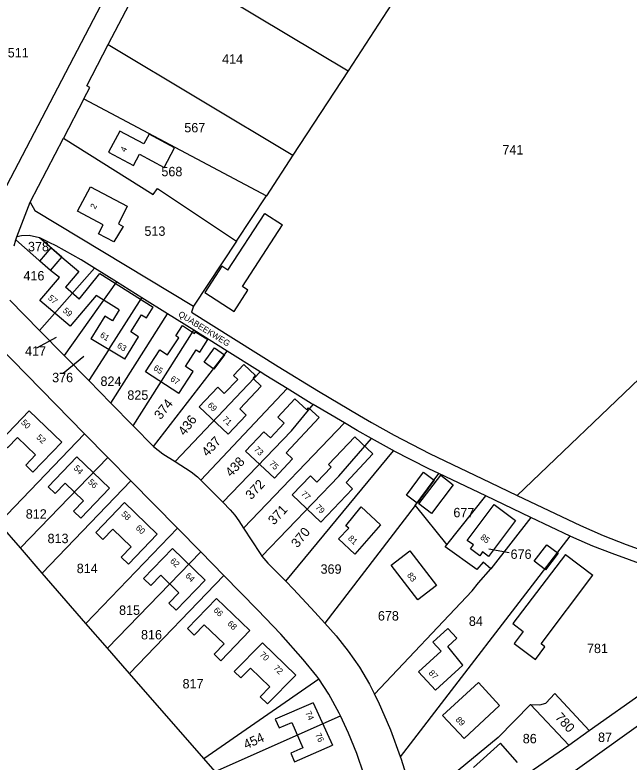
# Model space of a CAD drawing. Extents: x 191922 to 199923, y 328959 to 333350.
# Drawn here: x 193262 to 193438.5, y 331511.5 to 331726.1 of the extents above; entities that cross this region are included whole.
import ezdxf

# ---------------------------------------------------------------- set-up
doc = ezdxf.new("R2010")
doc.units = 0
for name, color, linetype in [('bestemmingsplangebied', 7, 'Continuous'), ('bouwvlak', 7, 'Continuous'), ('enkelbestemming', 7, 'Continuous'), ('Level 6', 7, 'Continuous'), ('maatvoering - maximum aantal wooneenheden', 7, 'Continuous'), ('Maatvoering_symbolen', 7, 'Continuous'), ('recreatiewoning', 7, 'Continuous')]:
    doc.layers.add(name, color=color, linetype=linetype)

msp = doc.modelspace()

# ---------------------------------------------------------------- linework, layer by layer
at = {"layer": 'bestemmingsplangebied'}
msp.add_line((193413.46, 331502.25), (193483.41, 331552.3), dxfattribs=at)
msp.add_line((193413.46, 331502.25), (193483.41, 331552.3), dxfattribs=at)
at = {"layer": 'bouwvlak'}
for p, q in [((193268.34, 331630.51), (193273.96, 331633.54)), ((193275.85, 331623.21), (193281.83, 331628.07)), ((193404.08, 331571.57), (193398.18, 331572.67))]:
    msp.add_line(p, q, dxfattribs=at)
at = {"layer": 'Level 6'}
for p, q in [((193296.63, 331747.97), (193259.63, 331677.05)), ((193288.86, 331717.58), (193302.26, 331743.27)), ((193302.26, 331743.27), (193357.77, 331710.1)), ((193373.71, 331734.59), (193357.77, 331710.1)), ((193288.86, 331717.58), (193341.93, 331685.81)), ((193357.77, 331710.1), (193341.93, 331685.81)), ((193281.86, 331702.03), (193275.94, 331690.72)), ((193281.86, 331702.03), (193334.31, 331674.17)), ((193266.41, 331672.36), (193275.94, 331690.72)), ((193341.93, 331685.81), (193334.31, 331674.17)), ((193406.41, 331588.09), (193504.08, 331681.5)), ((193325.69, 331661.09), (193334.31, 331674.17)), ((193262.54, 331662.36), (193266.41, 331672.36)), ((193266.41, 331672.36), (193267.7, 331669.94)), ((193267.7, 331669.94), (193313.37, 331642.49)), ((193262.27, 331661.48), (193262.54, 331662.36)), ((193263.93, 331662.65), (193262.54, 331662.36)), ((193266.14, 331662.74), (193263.93, 331662.65)), ((193269.07, 331662.06), (193266.14, 331662.74)), ((193269.36, 331662), (193269.07, 331662.06)), ((193271.9, 331660.76), (193269.36, 331662)), ((193261.76, 331659.77), (193262.27, 331661.48)), ((193273.83, 331659.81), (193271.9, 331660.76)), ((193281.05, 331655.77), (193273.83, 331659.81)), ((193325.69, 331661.09), (193313.37, 331642.49)), ((193284.93, 331653.35), (193281.05, 331655.77)), ((193269.09, 331635.43), (193284.93, 331653.35)), ((193291.22, 331649.4), (193284.93, 331653.35)), ((193291.22, 331649.4), (193276.17, 331628.24)), ((193298.47, 331644.86), (193291.22, 331649.4)), ((193289.03, 331629.97), (193298.47, 331644.86)), ((193305.9, 331640.21), (193298.47, 331644.86)), ((193260.53, 331644.13), (193269.09, 331635.43)), ((193313.37, 331642.49), (193312.8, 331640.68)), ((193312.8, 331640.68), (193337.63, 331625.13)), ((193282, 331605.78), (193248.87, 331639.44)), ((193296.59, 331625.58), (193305.9, 331640.21)), ((193313.41, 331635.52), (193305.9, 331640.21)), ((193269.09, 331635.43), (193276.17, 331628.24)), ((193296.04, 331608.05), (193313.41, 331635.52)), ((193323.01, 331629.51), (193313.41, 331635.52)), ((193289.03, 331629.97), (193283.22, 331621.08)), ((193276.17, 331628.24), (193283.22, 331621.08)), ((193301.88, 331602.13), (193323.01, 331629.51)), ((193332.49, 331623.58), (193323.01, 331629.51)), ((193289.6, 331614.6), (193296.59, 331625.58)), ((193308.03, 331597.8), (193332.49, 331623.58)), ((193334.15, 331622.54), (193332.49, 331623.58)), ((193337.63, 331625.13), (193349.27, 331618)), ((193283.22, 331621.08), (193289.6, 331614.6)), ((193340.28, 331618.76), (193334.15, 331622.54)), ((193315.44, 331592.48), (193340.28, 331618.76)), ((193347.18, 331614.51), (193340.28, 331618.76)), ((193349.27, 331618), (193361.03, 331611.06)), ((193289.6, 331614.6), (193296.04, 331608.05)), ((193341.54, 331606.61), (193347.71, 331614.2)), ((193347.71, 331614.2), (193347.18, 331614.51)), ((193356.71, 331608.9), (193347.71, 331614.2)), ((193361.03, 331611.06), (193364.48, 331609.07)), ((193327.73, 331578.71), (193356.71, 331608.9)), ((193360.38, 331606.74), (193356.71, 331608.9)), ((193364.48, 331609.07), (193371.01, 331605.43)), ((193296.04, 331608.05), (193301.88, 331602.13)), ((193321.78, 331586.09), (193341.54, 331606.61)), ((193364.47, 331604.46), (193360.38, 331606.74)), ((193282, 331605.78), (193257.38, 331580.21)), ((193288.68, 331598.99), (193282, 331605.78)), ((193355.12, 331593.62), (193364.47, 331604.46)), ((193370.58, 331601.04), (193364.47, 331604.46)), ((193371.01, 331605.43), (193381.15, 331600.1)), ((193301.88, 331602.13), (193304.5, 331600.03)), ((193304.5, 331600.03), (193308.03, 331597.8)), ((193339.85, 331563.42), (193370.81, 331600.92)), ((193370.81, 331600.92), (193370.58, 331601.04)), ((193381.15, 331600.1), (193398.61, 331591.8)), ((193263.59, 331573.04), (193288.68, 331598.99)), ((193295.36, 331592.22), (193288.68, 331598.99)), ((193308.03, 331597.8), (193312.7, 331594.86)), ((193312.7, 331594.86), (193314.49, 331593.43)), ((193314.49, 331593.43), (193315.44, 331592.48)), ((193333.03, 331570.65), (193355.12, 331593.62)), ((193377.09, 331585.19), (193383.85, 331594.36)), ((193397.37, 331587.91), (193383.85, 331594.36)), ((193269.89, 331565.77), (193295.36, 331592.22)), ((193308.72, 331578.63), (193295.36, 331592.22)), ((193315.44, 331592.48), (193321.78, 331586.09)), ((193398.61, 331591.8), (193406.41, 331588.09)), ((193386.17, 331573.89), (193397.37, 331587.91)), ((193410.34, 331581.74), (193397.37, 331587.91)), ((193406.41, 331588.09), (193424.59, 331579.45)), ((193321.78, 331586.09), (193323.88, 331583.97)), ((193377.09, 331585.19), (193351.1, 331551.37)), ((193377.09, 331585.19), (193386.17, 331573.89)), ((193323.88, 331583.97), (193325.2, 331582.45)), ((193325.2, 331582.45), (193326.36, 331580.8)), ((193326.36, 331580.8), (193327.73, 331578.71)), ((193410.34, 331581.74), (193398.77, 331566.99)), ((193421.64, 331576.35), (193410.34, 331581.74)), ((193263.59, 331573.04), (193257.8, 331579.73)), ((193282.4, 331551.32), (193308.72, 331578.63)), ((193315.41, 331571.84), (193308.72, 331578.63)), ((193327.73, 331578.71), (193332.47, 331571.43)), ((193372.84, 331512.94), (193421.64, 331576.35)), ((193422.65, 331575.87), (193421.64, 331576.35)), ((193428.11, 331573.53), (193422.65, 331575.87)), ((193269.89, 331565.77), (193263.59, 331573.04)), ((193288.6, 331544.16), (193315.41, 331571.84)), ((193322.08, 331565.07), (193315.41, 331571.84)), ((193332.47, 331571.43), (193333.03, 331570.65)), ((193333.03, 331570.65), (193333.52, 331569.97)), ((193333.52, 331569.97), (193334.71, 331568.64)), ((193334.71, 331568.64), (193339.85, 331563.42)), ((193282.4, 331551.32), (193269.89, 331565.77)), ((193294.95, 331536.88), (193322.08, 331565.07)), ((193331.78, 331555.21), (193322.08, 331565.07)), ((193339.85, 331563.42), (193342.06, 331561.19)), ((193342.06, 331561.19), (193348.26, 331554.54)), ((193365.4, 331530.99), (193393.43, 331560.7)), ((193338.48, 331548.23), (193331.78, 331555.21)), ((193348.26, 331554.54), (193351.1, 331551.37)), ((193427.06, 331520.51), (193476.68, 331555.7)), ((193288.6, 331544.16), (193282.4, 331551.32)), ((193351.1, 331551.37), (193354.32, 331547.77)), ((193344.89, 331540.98), (193338.48, 331548.23)), ((193354.32, 331547.77), (193357.84, 331543.35)), ((193291.08, 331541.3), (193288.6, 331544.16)), ((193294.95, 331536.88), (193291.08, 331541.3)), ((193348.82, 331536.15), (193344.89, 331540.98)), ((193316.29, 331512.49), (193294.95, 331536.88)), ((193316.29, 331512.49), (193349.35, 331535.35)), ((193349.35, 331535.35), (193348.82, 331536.15)), ((193352.28, 331530.97), (193349.35, 331535.35)), ((193363.95, 331533.84), (193365.4, 331530.99)), ((193355.24, 331525.48), (193352.28, 331530.97)), ((193366.52, 331528.8), (193365.4, 331530.99)), ((193414.64, 331528.36), (193417.22, 331531.14)), ((193417.22, 331531.14), (193427.06, 331520.51)), ((193370.04, 331520.61), (193366.52, 331528.8)), ((193400.87, 331518.56), (193410.18, 331528.04)), ((193410.18, 331528.04), (193421.17, 331516.33)), ((193410.18, 331528.04), (193412.84, 331527.87)), ((193412.84, 331527.87), (193414.64, 331528.36)), ((193319.55, 331508.75), (193355.56, 331524.79)), ((193355.56, 331524.79), (193355.24, 331525.48)), ((193357.91, 331519.77), (193355.56, 331524.79)), ((193372.84, 331512.94), (193370.04, 331520.61)), ((193421.17, 331516.33), (193427.06, 331520.51)), ((193360.27, 331513.93), (193357.91, 331519.77)), ((193400.87, 331518.56), (193377.32, 331499.13)), ((193380.72, 331488.59), (193421.17, 331516.33)), ((193362.32, 331507.97), (193360.27, 331513.93)), ((193319.55, 331508.75), (193316.29, 331512.49)), ((193373.09, 331512.24), (193372.84, 331512.94)), ((193377.32, 331499.13), (193373.09, 331512.24))]:
    msp.add_line(p, q, dxfattribs=at)
for points in [[(193281.86, 331702.03), (193283.55, 331705.28), (193282.67, 331705.72), (193288.86, 331717.58)], [(193275.94, 331690.72), (193301.78, 331674.57), (193302.97, 331676.21), (193325.69, 331661.09)], [(193262.27, 331661.48), (193272.26, 331652.71), (193275.52, 331656.54), (193269.07, 331662.06)], [(193383.85, 331594.36), (193380.99, 331595.72), (193370.81, 331600.92)], [(193424.59, 331579.45), (193431.09, 331576.57), (193437.7, 331573.96), (193474, 331560.81), (193479.57, 331558.58)], [(193398.77, 331566.99), (193396.59, 331568.86), (193394.76, 331566.8), (193385.66, 331573.28), (193386.17, 331573.89)], [(193476.68, 331555.7), (193433.64, 331571.35), (193428.11, 331573.53)], [(193393.43, 331560.7), (193395.28, 331563), (193398.77, 331566.99)], [(193357.84, 331543.35), (193361.05, 331538.69), (193363.95, 331533.84)]]:
    msp.add_lwpolyline(points, dxfattribs=at)
at = {"layer": 'recreatiewoning'}
for p, q in [((193283.7, 331676.74), (193294.3, 331671.18)), ((193323.19, 331652.83), (193333.87, 331669.1)), ((193333.87, 331669.1), (193338.89, 331665.81)), ((193272.42, 331659.16), (193275.52, 331656.54)), ((193275.52, 331656.54), (193280.4, 331652.41)), ((193280.4, 331652.41), (193276.54, 331647.86)), ((193280.46, 331644.5), (193286.44, 331651.79)), ((193286.44, 331651.79), (193301.77, 331642.19)), ((193280.46, 331644.5), (193276.54, 331647.86)), ((193285.4, 331645.53), (193277.87, 331636.7)), ((193291.95, 331641.35), (193285.4, 331645.53)), ((193277.87, 331636.7), (193269.2, 331644.1)), ((193291.95, 331641.35), (193290.06, 331638.24)), ((193287.82, 331639.6), (193283.87, 331633.11)), ((193290.06, 331638.24), (193287.82, 331639.6)), ((193293.59, 331627.2), (193283.87, 331633.11)), ((193319.42, 331630.5), (193322.22, 331628.43)), ((193309.12, 331617.33), (193299.57, 331623.54)), ((193266.13, 331612.41), (193275.51, 331603.36)), ((193359.7, 331604.89), (193364.93, 331600)), ((193336.61, 331593.02), (193328.33, 331600.83)), ((193279.83, 331599.2), (193289.22, 331590.17)), ((193379.44, 331594.72), (193382.51, 331592.44)), ((193384.4, 331593.9), (193388.01, 331591.16)), ((193349.97, 331580.37), (193341.68, 331588.2)), ((193302.94, 331576.96), (193293.54, 331586.01)), ((193367.11, 331579.66), (193359.69, 331571.17)), ((193414.94, 331573.92), (193418.14, 331571.48)), ((193307.26, 331572.79), (193316.65, 331563.75)), ((193420.29, 331571.11), (193428.13, 331565.18)), ((193413.24, 331545.43), (193428.13, 331565.18)), ((193319.91, 331558.49), (193329.55, 331549.22)), ((193333.14, 331545.77), (193342.78, 331536.47)), ((193347.7, 331528.46), (193353.25, 331516.28)), ((193391.1, 331518.24), (193401.28, 331527.69)), ((193391.1, 331518.24), (193384.91, 331524.86))]:
    msp.add_line(p, q, dxfattribs=at)
for points in [[(193300.63, 331691.82), (193299.08, 331689.09), (193292.14, 331692.74), (193288.95, 331686.68)], [(193288.95, 331686.68), (193296.08, 331682.87), (193297.83, 331686.13), (193304.93, 331682.33), (193307.92, 331687.91), (193300.63, 331691.82)], [(193290.49, 331660.95), (193286.06, 331663.26), (193287.4, 331665.83), (193280, 331669.76), (193283.7, 331676.74)], [(193294.3, 331671.18), (193291.77, 331666.14), (193293.09, 331665.35), (193290.49, 331660.95)], [(193323.19, 331652.83), (193321.51, 331653.92), (193316.63, 331646.4), (193325.02, 331640.95), (193328.99, 331647.08), (193327.4, 331648.1), (193338.89, 331665.81)], [(193269.2, 331644.1), (193274.83, 331650.68), (193272.26, 331652.71), (193269.15, 331655.35), (193272.42, 331659.16)], [(193293.59, 331627.2), (193297.56, 331633.66), (193295.33, 331635.03), (193298.36, 331639.95), (193299.84, 331639.05), (193301.77, 331642.19)], [(193299.57, 331623.54), (193303.71, 331629.9), (193305.9, 331628.48), (193309.08, 331633.38), (193308.24, 331633.93), (193310.18, 331636.92)], [(193310.18, 331636.92), (193313.66, 331634.61), (193313.95, 331635.04), (193317.49, 331632.83)], [(193309.12, 331617.33), (193313.26, 331623.72), (193311.07, 331625.14), (193314.15, 331629.9), (193315.16, 331629.24), (193317.49, 331632.83)], [(193322.22, 331628.43), (193319.19, 331624.31), (193316.39, 331626.38), (193319.42, 331630.5)], [(193314.99, 331613.5), (193323.27, 331605.67), (193328.52, 331611.17), (193326.64, 331612.99), (193332.78, 331619.5), (193330.46, 331621.71), (193331.19, 331622.49), (193327.82, 331625.65), (193324.87, 331622.53)], [(193322.19, 331617.33), (193326.1, 331621.37), (193324.87, 331622.53)], [(193314.99, 331613.5), (193320.29, 331619.15), (193322.19, 331617.33)], [(193328.33, 331600.83), (193333.56, 331606.38), (193335.46, 331604.59), (193339.42, 331608.8), (193337.56, 331610.55), (193342.51, 331615.81)], [(193342.51, 331615.81), (193345.92, 331612.68), (193346.43, 331613.24), (193349.43, 331610.45)], [(193266.13, 331612.41), (193257.83, 331603.8), (193259.92, 331601.79), (193262.78, 331604.76), (193267.98, 331599.73), (193265.13, 331596.77), (193267.21, 331594.76), (193275.51, 331603.36)], [(193336.61, 331593.02), (193341.81, 331598.57), (193339.93, 331600.33), (193349.43, 331610.45)], [(193341.68, 331588.2), (193346.93, 331593.7), (193348.83, 331591.9), (193352.95, 331596.21), (193352.15, 331596.97), (193359.7, 331604.89)], [(193349.97, 331580.37), (193359.07, 331590.01), (193357.18, 331591.8), (193364.93, 331600)], [(193279.83, 331599.2), (193271.54, 331590.59), (193273.63, 331588.58), (193276.48, 331591.55), (193281.7, 331586.53), (193278.84, 331583.56), (193280.93, 331581.55), (193289.22, 331590.17)], [(193382.51, 331592.44), (193377.63, 331585.85), (193374.56, 331588.13), (193379.44, 331594.72)], [(193388.01, 331591.16), (193381.73, 331582.9), (193378.12, 331585.64), (193384.4, 331593.9)], [(193293.54, 331586.01), (193285.24, 331577.39), (193287.33, 331575.37), (193290.19, 331578.34), (193295.41, 331573.32), (193292.55, 331570.35), (193294.64, 331568.34), (193302.94, 331576.96)], [(193357.14, 331579.38), (193361.53, 331584.81), (193367.11, 331579.66)], [(193399.72, 331585.48), (193405.9, 331580.84), (193398.17, 331570.54), (193396.45, 331571.83), (193395.62, 331570.74), (193392.95, 331572.74), (193393.77, 331573.84), (193391.99, 331575.17), (193399.72, 331585.48)], [(193359.69, 331571.17), (193355.04, 331575.56), (193357.96, 331578.62), (193357.14, 331579.38)], [(193418.14, 331571.48), (193414.48, 331566.7), (193411.28, 331569.15), (193414.94, 331573.92)], [(193307.26, 331572.79), (193298.96, 331564.18), (193301.05, 331562.17), (193303.91, 331565.14), (193309.12, 331560.11), (193306.27, 331557.15), (193308.35, 331555.14), (193316.65, 331563.75)], [(193377.84, 331558.08), (193370.18, 331567.99), (193375.55, 331572.15), (193383.22, 331562.24), (193377.84, 331558.08)], [(193420.29, 331571.11), (193405.13, 331551.24), (193408.12, 331548.96)], [(193319.91, 331558.49), (193311.6, 331549.85), (193313.56, 331547.96), (193316.42, 331550.93), (193322.13, 331545.44), (193319.27, 331542.47), (193321.23, 331540.58), (193329.55, 331549.22)], [(193382.85, 331532.1), (193378.02, 331537.4), (193384.54, 331543.34), (193382.15, 331545.95), (193386.42, 331549.85), (193388.98, 331547.05)], [(193408.12, 331548.96), (193405.51, 331545.54), (193411.59, 331540.98), (193414.33, 331544.62), (193413.24, 331545.43)], [(193382.85, 331532.1), (193390.77, 331539.33), (193386.44, 331544.65), (193388.98, 331547.05)], [(193333.14, 331545.77), (193325, 331537.52), (193326.96, 331535.64), (193329.76, 331538.45), (193335.3, 331533.1), (193332.47, 331530.24), (193334.57, 331528.2), (193342.78, 331536.47)], [(193401.28, 331527.69), (193395.3, 331534.33), (193384.91, 331524.86)], [(193347.7, 331528.46), (193336.86, 331523.8), (193337.95, 331521.29), (193341.59, 331522.85), (193344.8, 331515.55), (193341.27, 331514.03), (193342.33, 331511.58), (193353.25, 331516.28)], [(193406.43, 331511.36), (193401.59, 331516.92), (193393.79, 331509.94)]]:
    msp.add_lwpolyline(points, dxfattribs=at)

# ---------------------------------------------------------------- texts
at = {"layer": 'enkelbestemming'}
for s, p in [('511', (193259.95, 331713.91)), ('414', (193321.58, 331712.13)), ('567', (193310.69, 331692.38)), ('741', (193402.12, 331686.02)), ('568', (193304.12, 331679.77)), ('513', (193299.25, 331662.66)), ('378', (193265.78, 331658.22)), ('416', (193264.47, 331649.84)), ('417', (193264.95, 331628.22)), ('376', (193272.72, 331620.6)), ('824', (193286.61, 331619.54)), ('825', (193294.33, 331615.55)), ('677', (193388.04, 331581.8)), ('812', (193265.14, 331581.4)), ('813', (193271.4, 331574.36)), ('676', (193404.47, 331569.85)), ('814', (193279.79, 331565.75)), ('369', (193349.86, 331565.57)), ('815', (193291.95, 331553.76)), ('678', (193366.34, 331552.13)), ('84', (193392.49, 331550.59)), ('816', (193298.26, 331546.71)), ('781', (193426.43, 331542.78)), ('817', (193310.2, 331532.63)), ('86', (193407.98, 331516.86)), ('87', (193429.62, 331517.24))]:
    msp.add_text(s, height=2.7, dxfattribs=at).set_placement(p)
for s, rotation, p in [('374', 51.8782, (193303.9, 331609.67)), ('436', 52.6567, (193310.8, 331605.05)), ('437', 46.9497, (193317.34, 331599.03)), ('438', 46.6296, (193324.14, 331593.2)), ('372', 46.9159, (193329.94, 331586.68)), ('371', 46.7086, (193336.44, 331579.41)), ('370', 50.6216, (193343.22, 331572.84)), ('780', 312.4579, (193417.1, 331524.15)), ('454', 24.0733, (193328.44, 331515.11))]:
    msp.add_text(s, height=2.7, rotation=rotation, dxfattribs=at).set_placement(p)
at = {"layer": 'maatvoering - maximum aantal wooneenheden'}
for s, rotation, p in [('4', 62.2815, (193293.74, 331686.56)), ('2', 62.0253, (193285.09, 331670.17)), ('57', 319.5044, (193271.37, 331644.55)), ('59', 319.5044, (193275.63, 331640.92)), ('61', 328.7118, (193286.29, 331633.68)), ('63', 328.7118, (193291.21, 331630.69)), ('65', 326.9617, (193301.67, 331624.26)), ('67', 326.9617, (193306.5, 331621.12)), ('69', 316.581, (193317.23, 331613.79)), ('71', 316.581, (193321.49, 331609.76)), ('50', 316.0136, (193263.63, 331608.84)), ('52', 316.0136, (193268.04, 331604.59)), ('73', 316.662, (193330.57, 331601.13)), ('75', 316.662, (193334.91, 331597.03)), ('54', 316.0947, (193278.74, 331595.74)), ('56', 316.0947, (193282.89, 331591.74)), ('77', 316.6227, (193344.09, 331588.33)), ('79', 316.6227, (193348.2, 331584.45)), ('58', 316.0947, (193292.44, 331582.55)), ('60', 316.0947, (193296.58, 331578.57)), ('81', 316.662, (193357.6, 331575.55)), ('85', 323.176, (193395.6, 331575.72)), ('62', 316.0947, (193306.48, 331569.04)), ('64', 316.0947, (193310.84, 331564.83)), ('83', 307.7644, (193374.61, 331565.12)), ('66', 316.0947, (193318.95, 331554.91)), ('68', 316.0947, (193322.94, 331551.06)), ('70', 316.0136, (193332.2, 331542.16)), ('72', 316.0136, (193336.19, 331538.31)), ('87', 312.3238, (193380.78, 331536.96)), ('74', 294.4629, (193345.42, 331525.63)), ('89', 313.1341, (193388.54, 331523.54)), ('76', 294.4629, (193348.27, 331519.36))]:
    msp.add_text(s, height=1.75, rotation=rotation, dxfattribs=at).set_placement(p)
at = {"layer": 'Maatvoering_symbolen'}
msp.add_text('QUABEEKWEG', height=1.75, rotation=328.1709, dxfattribs=at).set_placement((193308.8, 331639.68))

doc.saveas('drawing.dxf')
